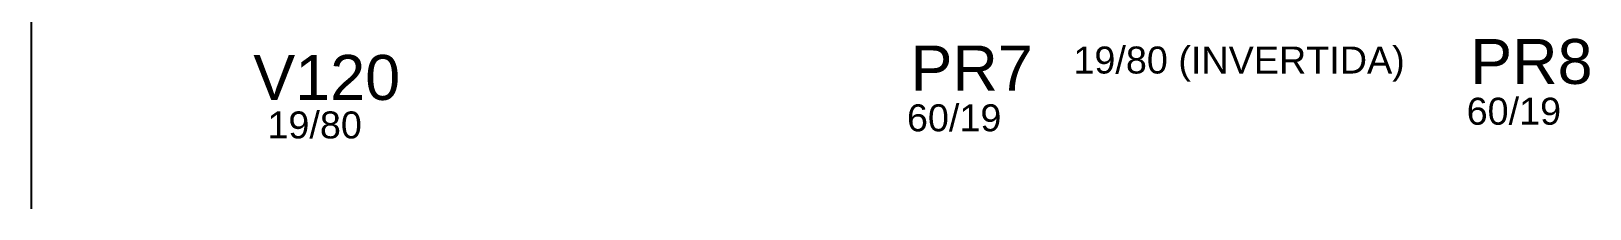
# Model space of a CAD drawing. Extents: x 1137 to 6709, y 1202 to 4823.
# Drawn here: x 2800 to 4098, y 2321 to 2469 of the extents above; entities that cross this region are included whole.
import ezdxf

# ---------------------------------------------------------------- set-up
doc = ezdxf.new("R2010")
doc.units = 0
for name, color, linetype in [('216', 7, 'Continuous'), ('220', 4, 'Continuous'), ('VIGA', 3, 'Continuous')]:
    doc.layers.add(name, color=color, linetype=linetype)
doc.styles.get("Standard").update_dxf_attribs({"font": 'arial.ttf'})

msp = doc.modelspace()

# ---------------------------------------------------------------- linework, layer by layer
at = {"layer": 'VIGA'}
for p, q in [((2799.69, 3863.26), (2799.69, 2321.03)), ((2799.69, 2467.79), (2799.69, 2467.79)), ((2799.69, 2467.79), (2799.69, 2467.79))]:
    msp.add_line(p, q, dxfattribs=at)

# ---------------------------------------------------------------- texts
at = {"layer": '216'}
for s, p in [('19/80 (INVERTIDA)', (3667.65, 2433.93)), ('60/19', (3995.13, 2391.25)), ('60/19', (3995.13, 2391.25)), ('19/80', (2996.43, 2379.8)), ('60/19', (3529.02, 2385.73)), ('60/19', (3529.02, 2385.73))]:
    msp.add_text(s, height=22.5, dxfattribs=at).set_placement(p)
at = {"layer": '220'}
for s, p in [('PR7', (3531.98, 2419.72)), ('PR8', (3998.1, 2425.23)), ('V120', (2984.66, 2411.91))]:
    msp.add_text(s, height=37.5, dxfattribs=at).set_placement(p)

doc.saveas('drawing.dxf')
